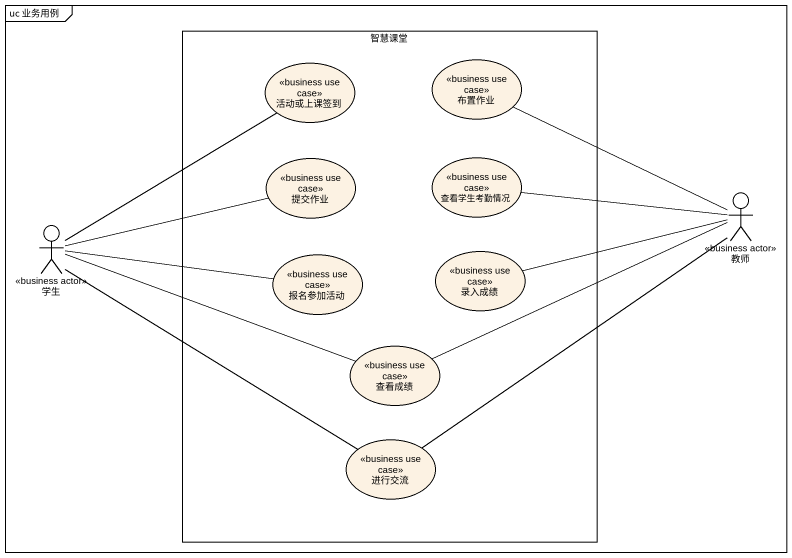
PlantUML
@startuml
mainframe uc 业务用例
rectangle 智慧课堂 {
  usecase 活动或上课签到 <<business use case>>
  usecase 布置作业 <<business use case>>
  usecase 提交作业 <<business use case>>
  usecase 查看学生考勤情况 <<business use case>>
  usecase 报名参加活动 <<business use case>>
  usecase 录入成绩 <<business use case>>
  usecase 查看成绩 <<business use case>>
  usecase 进行交流 <<business use case>>
}
actor 教师 <<business actor>>
actor 学生 <<business actor>>
教师 -up- 布置作业
教师 -left- 查看学生考勤情况
教师 -left- 录入成绩
教师 -left- 查看成绩
教师 -- 进行交流
学生 -up- 活动或上课签到
学生 -right- 提交作业
学生 -right- 报名参加活动
学生 -right- 查看成绩
学生 -right- 进行交流
@enduml
